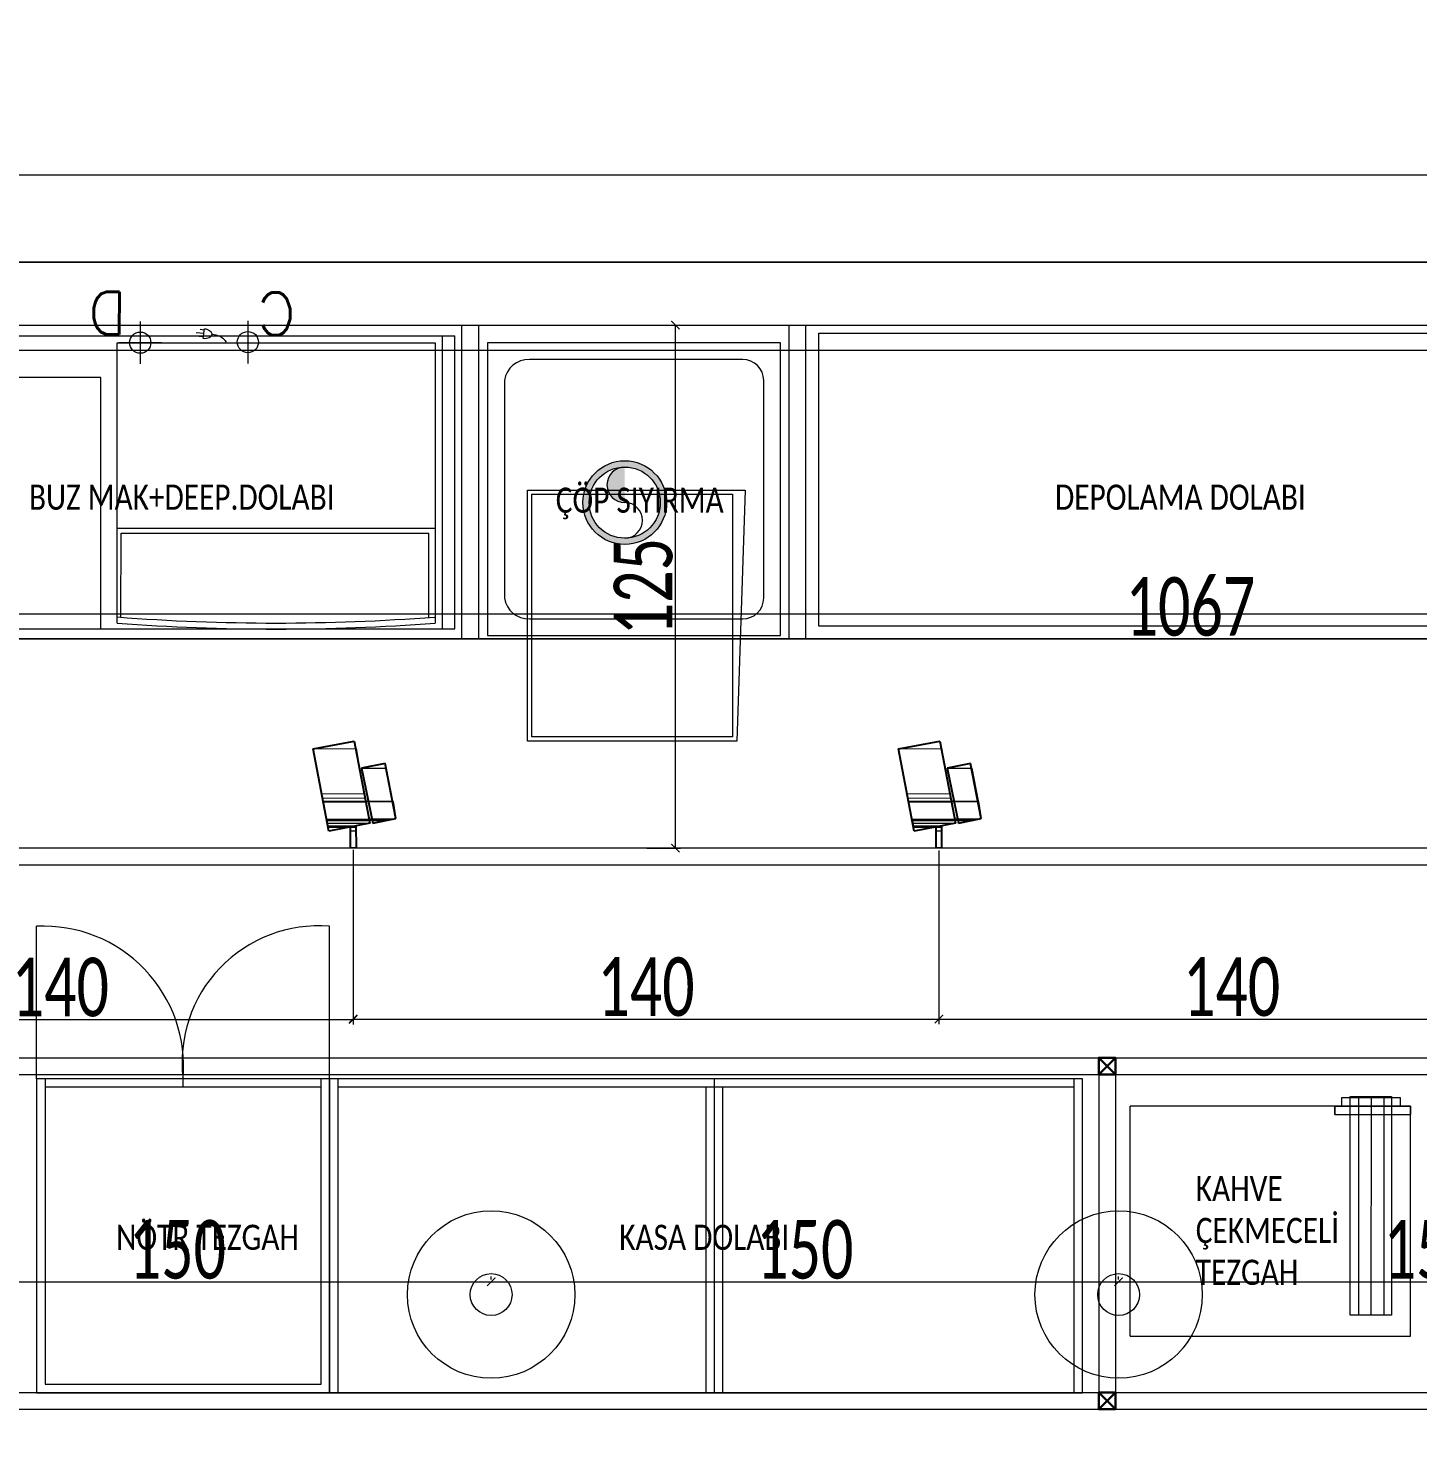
# Model space of a CAD drawing. Header units: millimetres. Extents: x -24 to 530668, y -246875 to -2983.
# Drawn here: x 265213.5 to 265545.7, y -114125 to -113787.6 of the extents above; entities that cross this region are included whole.
import ezdxf
from ezdxf.enums import TextEntityAlignment as Align

# ---------------------------------------------------------------- set-up
doc = ezdxf.new("R2010")
doc.units = ezdxf.units.MM
doc.header["$PDMODE"] = 2
doc.layers.get('0').update_dxf_attribs({"lineweight": 20})
for name, color, linetype, lineweight in [('ahsap', 34, 'Continuous', 25), ('aydınlatma', 40, 'Continuous', 20), ('KP', 167, 'Continuous', 30), ('t_aydınlatma', 40, 'Continuous', 18), ('t_tarama', 253, 'Continuous', 5), ('ölçü', 251, 'Continuous', 5)]:
    doc.layers.add(name, color=color, linetype=linetype, lineweight=lineweight)
doc.styles.add('SIMPLEX', font='SIMPLEX')
doc.styles.add('text2', font='calibri.ttf', dxfattribs={"width": 0.8})
doc.styles.add('txt_tur_1', font='arial.ttf', dxfattribs={"height": 1.5})
doc.styles.add('Ölçü50', font='calibri.ttf', dxfattribs={"width": 0.7})
doc.dimstyles.new('olcu10', dxfattribs={"dimtxt": 14, "dimasz": 2, "dimexe": 1.25, "dimexo": 0.625, "dimgap": 0.5, "dimtad": 1, "dimdec": 1, "dimrnd": 0.5, "dimzin": 9, "dimtxsty": 'Ölçü50', "dimblk": 'ARCHTICK', "dimcen": 2, "dimclrd": 256, "dimclre": 256, "dimclrt": 6, "dimazin": 2, "dimtfac": 1, "dimtdec": 1, "dimtix": 1, "dimtmove": 0, "dimatfit": 3, "dimldrblk": 'ARCHTICK', "dimfxl": 1, "dimlwd": -1, "dimarcsym": 0})

# ---------------------------------------------------------------- blocks, each defined once
blk = doc.blocks.new('küçük ray')
at = {"color": 1, "lineweight": 25, "extrusion": (-4.69335043e-08, -7.70594177e-08, 0.999999999999996)}
for p, q in [((-0.7120432537290072, -4.984823115999461, -4.175462519e-07), (-0.680393116500909, 0.0043162825859326, -3.1600623e-08)), ((0.6468267995719545, -5.295510853145969, -3.777111346e-07), (0.680393116500909, -0.0043162825859326, 3.1600623e-08)), ((-5.846146302168107, -4.044820957002228, -5.860716802e-07), (-9.599799020610131, -23.67630190474301, -2.2750342471e-06)), ((3.969288531181064, -5.921337773092091, -2.700022207e-07), (-5.846146302168107, -4.044820957002228, -5.860716802e-07)), ((0.216250996380495, -25.55282262343827, -1.9589362156e-06), (3.969288531181064, -5.921337773092091, -2.700022207e-07)), ((2.030833149040063, -19.04733220044727, -1.3724622124e-06), (4.725349236587589, -5.926134076253219, -2.348872427e-07)), ((4.569217755609769, -6.681234740513901, -3.004026578e-07), (3.814117091352726, -6.525103259533353, -3.23810777e-07)), ((4.725349236587589, -5.926134076253219, -2.348872427e-07), (10.1611625994924, -7.019391495385207, -6.40112532e-08)), ((10.1611625994924, -7.019391495385207, -6.40112532e-08), (7.61798559236513, -20.14093447706546, -1.194509924e-06)), ((3.63304795601789, -11.21122744500826, -6.934189872e-07), (3.029282469570262, -11.05605600518538, -7.097983964e-07)), ((7.61798559236513, -20.14093447706546, -1.194509924e-06), (2.030833149040063, -19.04733220044727, -1.3724622124e-06)), ((-9.599799020610131, -23.67630190474301, -2.2750342471e-06), (0.216250996380495, -25.55282262343827, -1.9589362156e-06))]:
    blk.add_line(p, q, dxfattribs=at)
at = {"color": 1, "lineweight": 0, "extrusion": (-4.69335043e-08, -7.70594177e-08, 0.999999999999996)}
for p, q in [((-0.7062869094120288, -4.077427232779882, -3.473526881e-07), (-0.680393116500909, 0.0043162825859326, -3.1600623e-08)), ((-0.680393116500909, 0.0043162825859326, -3.1600623e-08), (0.680393116500909, -0.0043162825859326, 3.1600623e-08)), ((0.6544993235897894, -4.086059797951747, -2.84151442e-07), (0.680393116500909, -0.0043162825859326, 3.1600623e-08)), ((-6.46909700126298, -6.913892338827277, -8.363979096e-07), (-6.316456924791508, -6.612178121744362, -8.059840540000001e-07)), ((-6.316456924791508, -6.612178121744362, -8.059840540000001e-07), (-6.315496883637477, -6.460842943924942, -7.942771953e-07)), ((-6.316456924791508, -6.612178121744362, -8.059840540000001e-07), (3.813157050198696, -6.676438437352772, -3.355176358e-07)), ((-6.316456924791508, -6.612178121744362, -8.059840540000001e-07), (3.813157050198696, -6.676438437352772, -3.355176358e-07)), ((-6.315496883637477, -6.460842943924942, -7.942771953e-07), (-6.160325443819147, -5.857077457483682, -7.404686390000001e-07)), ((-6.315496883637477, -6.460842943924942, -7.942771953e-07), (3.814117091352726, -6.525103259533353, -3.23810777e-07)), ((-6.315496883637477, -6.460842943924942, -7.942771953e-07), (3.814117091352726, -6.525103259533353, -3.23810777e-07)), ((-6.160325443819147, -5.857077457483682, -7.404686390000001e-07), (-6.15648918180932, -5.252351929892028, -6.936887927e-07)), ((-6.160325443819147, -5.857077457483682, -7.404686390000001e-07), (3.969288531181064, -5.921337773092091, -2.700022207e-07)), ((-6.160325443819147, -5.857077457483682, -7.404686390000001e-07), (3.969288531181064, -5.921337773092091, -2.700022207e-07)), ((-6.15648918180932, -5.252351929892028, -6.936887927e-07), (-6.003237824294501, -4.951256799075054, -6.63293954e-07)), ((-6.15648918180932, -5.252351929892028, -6.936887927e-07), (0.6468267995719545, -5.295510853145969, -3.777111346e-07)), ((-6.15648918180932, -5.252351929892028, -6.936887927e-07), (0.6468267995719545, -5.295510853145969, -3.777111346e-07)), ((-6.003237824294501, -4.951256799075054, -6.63293954e-07), (-0.7120432537290072, -4.984823115999461, -4.175462519e-07)), ((-6.003237824294501, -4.951256799075054, -6.63293954e-07), (-0.7120432537290072, -4.984823115999461, -4.175462519e-07)), ((-0.7120432537290072, -4.984823115999461, -4.175462519e-07), (-5.846146302168107, -4.044820957002228, -5.860716802e-07)), ((-0.7120432537290072, -4.984823115999461, -4.175462519e-07), (-0.7062869094120288, -4.077427232779882, -3.473526881e-07)), ((0.6468267995719545, -5.295510853145969, -3.777111346e-07), (-0.7120432537290072, -4.984823115999461, -4.175462519e-07)), ((0.6468267995719545, -5.295510853145969, -3.777111346e-07), (-0.7120432537290072, -4.984823115999461, -4.175462519e-07)), ((-0.7120432537290072, -4.984823115999461, -4.175462519e-07), (0.6487429792728108, -4.993455681174964, -3.543450059e-07)), ((-0.7120432537290072, -4.984823115999461, -4.175462519e-07), (0.6487429792728108, -4.993455681174964, -3.543450059e-07)), ((-0.7062869094120288, -4.077427232779882, -3.473526881e-07), (0.6544993235897894, -4.086059797951747, -2.84151442e-07)), ((-0.7062869094120288, -4.077427232779882, -3.473526881e-07), (0.6544993235897894, -4.086059797951747, -2.84151442e-07)), ((3.969288531181064, -5.921337773092091, -2.700022207e-07), (0.6468267995719545, -5.295510853145969, -3.777111346e-07)), ((0.6487429792728108, -4.993455681174964, -3.543450059e-07), (0.6544993235897894, -4.086059797951747, -2.84151442e-07)), ((3.811236967890636, -6.979108792984334, -3.589313533e-07), (3.813157050198696, -6.676438437352772, -3.355176358e-07)), ((3.811236967890636, -6.979108792984334, -3.589313533e-07), (3.813157050198696, -6.676438437352772, -3.355176358e-07)), ((3.813157050198696, -6.676438437352772, -3.355176358e-07), (3.814117091352726, -6.525103259533353, -3.23810777e-07)), ((3.813157050198696, -6.676438437352772, -3.355176358e-07), (4.569217755609769, -6.681234740513901, -3.004026578e-07)), ((3.813157050198696, -6.676438437352772, -3.355176358e-07), (4.569217755609769, -6.681234740513901, -3.004026578e-07)), ((3.814117091352726, -6.525103259533353, -3.23810777e-07), (3.969288531181064, -5.921337773092091, -2.700022207e-07)), ((4.569217755609769, -6.681234740513901, -3.004026578e-07), (3.814117091352726, -6.525103259533353, -3.23810777e-07)), ((4.415962495493204, -6.982945054995071, -3.308450853e-07), (4.569217755609769, -6.681234740513901, -3.004026578e-07)), ((4.415962495493204, -6.982945054995071, -3.308450853e-07), (4.569217755609769, -6.681234740513901, -3.004026578e-07)), ((4.569217755609769, -6.681234740513901, -3.004026578e-07), (4.570177796763798, -6.529899562698118, -2.88695799e-07)), ((4.569217755609769, -6.681234740513901, -3.004026578e-07), (8.802296448798643, -6.708088574581777, -1.037987817e-07)), ((4.569217755609769, -6.681234740513901, -3.004026578e-07), (8.802296448798643, -6.708088574581777, -1.037987817e-07)), ((4.570177796763798, -6.529899562698118, -2.88695799e-07), (8.0471957845416, -6.551957093601231, -1.272069009e-07)), ((4.570177796763798, -6.529899562698118, -2.88695799e-07), (8.0471957845416, -6.551957093601231, -1.272069009e-07)), ((8.0471957845416, -6.551957093601231, -1.272069009e-07), (4.725349236587589, -5.926134076253219, -2.348872427e-07)), ((8.802296448798643, -6.708088574581777, -1.037987817e-07), (8.0471957845416, -6.551957093601231, -1.272069009e-07)), ((10.1611625994924, -7.019391495385207, -6.40112532e-08), (8.802296448798643, -6.708088574581777, -1.037987817e-07)), ((-7.251051499578807, -10.99083955102833, -1.1872649527e-06), (-6.46909700126298, -6.913892338827277, -8.363979096e-07)), ((-6.46909700126298, -6.913892338827277, -8.363979096e-07), (3.811236967890636, -6.979108792984334, -3.589313533e-07)), ((-6.46909700126298, -6.913892338827277, -8.363979096e-07), (3.811236967890636, -6.979108792984334, -3.589313533e-07)), ((3.029282469570262, -11.05605600518538, -7.097983964e-07), (3.811236967890636, -6.979108792984334, -3.589313533e-07)), ((3.029282469570262, -11.05605600518538, -7.097983964e-07), (3.811236967890636, -6.979108792984334, -3.589313533e-07)), ((3.63400799717192, -11.05989226719612, -6.817121284e-07), (4.415962495493204, -6.982945054995071, -3.308450853e-07)), ((3.63400799717192, -11.05989226719612, -6.817121284e-07), (4.415962495493204, -6.982945054995071, -3.308450853e-07)), ((3.811236967890636, -6.979108792984334, -3.589313533e-07), (4.415962495493204, -6.982945054995071, -3.308450853e-07)), ((3.811236967890636, -6.979108792984334, -3.589313533e-07), (4.415962495493204, -6.982945054995071, -3.308450853e-07)), ((4.415962495493204, -6.982945054995071, -3.308450853e-07), (10.1611625994924, -7.019391495385207, -6.40112532e-08)), ((4.415962495493204, -6.982945054995071, -3.308450853e-07), (10.1611625994924, -7.019391495385207, -6.40112532e-08)), ((9.530543278989622, -11.09729874874028, -4.078495862e-07), (10.1611625994924, -7.019391495385207, -6.40112532e-08)), ((-9.599799020610131, -23.67630190474301, -2.2750342471e-06), (-7.566190682389332, -12.95443122932192, -1.3533687703e-06)), ((-7.566190682389332, -12.95443122932192, -1.3533687703e-06), (-7.408143021715202, -11.89727539310479, -1.2644872265e-06)), ((-7.566190682389332, -12.95443122932192, -1.3533687703e-06), (2.563423292602692, -13.01869154493033, -8.829023520000001e-07)), ((-7.566190682389332, -12.95443122932192, -1.3533687703e-06), (2.563423292602692, -13.01869154493033, -8.829023520000001e-07)), ((-7.408143021715202, -11.89727539310479, -1.2644872265e-06), (-7.252011540732838, -11.14217472884411, -1.1989718115e-06)), ((-7.408143021715202, -11.89727539310479, -1.2644872265e-06), (2.87280613109533, -11.96249574986723, -7.869920982e-07)), ((-7.408143021715202, -11.89727539310479, -1.2644872265e-06), (2.87280613109533, -11.96249574986723, -7.869920982e-07)), ((-7.252011540732838, -11.14217472884411, -1.1989718115e-06), (-7.251051499578807, -10.99083955102833, -1.1872649527e-06)), ((-7.252011540732838, -11.14217472884411, -1.1989718115e-06), (2.877602434259188, -11.20643504445252, -7.285053932e-07)), ((-7.252011540732838, -11.14217472884411, -1.1989718115e-06), (2.877602434259188, -11.20643504445252, -7.285053932e-07)), ((-7.251051499578807, -10.99083955102833, -1.1872649527e-06), (3.029282469570262, -11.05605600518538, -7.097983964e-07)), ((-7.251051499578807, -10.99083955102833, -1.1872649527e-06), (3.029282469570262, -11.05605600518538, -7.097983964e-07)), ((0.681150132199491, -23.74152226150545, -1.7975391188e-06), (2.563423292602692, -13.01869154493033, -8.829023520000001e-07)), ((2.030833149040063, -19.04733220044727, -1.3724622124e-06), (3.63304795601789, -11.21122744500826, -6.934189872e-07)), ((2.563423292602692, -13.01869154493033, -8.829023520000001e-07), (2.87280613109533, -11.96249574986723, -7.869920982e-07)), ((2.87280613109533, -11.96249574986723, -7.869920982e-07), (2.877602434259188, -11.20643504445252, -7.285053932e-07)), ((2.877602434259188, -11.20643504445252, -7.285053932e-07), (3.029282469570262, -11.05605600518538, -7.097983964e-07)), ((3.63304795601789, -11.21122744500826, -6.934189872e-07), (3.029282469570262, -11.05605600518538, -7.097983964e-07)), ((3.029282469570262, -11.05605600518538, -7.097983964e-07), (3.63400799717192, -11.05989226719612, -6.817121284e-07)), ((3.029282469570262, -11.05605600518538, -7.097983964e-07), (3.63400799717192, -11.05989226719612, -6.817121284e-07)), ((3.63304795601789, -11.21122744500826, -6.934189872e-07), (3.63400799717192, -11.05989226719612, -6.817121284e-07)), ((3.63304795601789, -11.21122744500826, -6.934189872e-07), (9.378248060017084, -11.2476738853984, -4.26585155e-07)), ((3.63304795601789, -11.21122744500826, -6.934189872e-07), (9.378248060017084, -11.2476738853984, -4.26585155e-07)), ((3.63400799717192, -11.05989226719612, -6.817121284e-07), (9.530543278989622, -11.09729874874028, -4.078495862e-07)), ((3.63400799717192, -11.05989226719612, -6.817121284e-07), (9.530543278989622, -11.09729874874028, -4.078495862e-07)), ((7.926753247201757, -19.08473477938605, -1.0986282422e-06), (9.378248060017084, -11.2476738853984, -4.26585155e-07)), ((9.378248060017084, -11.2476738853984, -4.26585155e-07), (9.530543278989622, -11.09729874874028, -4.078495862e-07)), ((7.61798559236513, -20.14093447706546, -1.194509924e-06), (2.030833149040063, -19.04733220044727, -1.3724622124e-06)), ((2.030833149040063, -19.04733220044727, -1.3724622124e-06), (7.926753247201757, -19.08473477938605, -1.0986282422e-06)), ((2.030833149040063, -19.04733220044727, -1.3724622124e-06), (7.926753247201757, -19.08473477938605, -1.0986282422e-06)), ((0.216250996380495, -25.55282262343827, -1.9589362156e-06), (-9.599799020610131, -23.67630190474301, -2.2750342471e-06)), ((-9.599799020610131, -23.67630190474301, -2.2750342471e-06), (0.681150132199491, -23.74152226150545, -1.7975391188e-06)), ((-9.599799020610131, -23.67630190474301, -2.2750342471e-06), (0.681150132199491, -23.74152226150545, -1.7975391188e-06))]:
    blk.add_line(p, q, dxfattribs=at)
at = {"color": 1, "lineweight": 0}
for points in [[(-0.680393116500909, 0.0043162825859326, -3.1600623e-08), (-0.680393116500909, 0.0043162825859326, -3.1600623e-08), (0.680393116500909, -0.0043162825859326, 3.1600623e-08), (0.680393116500909, -0.0043162825859326, 3.1600623e-08), (0.680393116500909, -0.0043162825859326, 3.1600623e-08), (-0.680393116500909, 0.0043162825859326, -3.1600623e-08), (-0.680393116500909, 0.0043162825859326, -3.1600623e-08)], [(-6.160325443819147, -5.857077457483682, -7.404686390000001e-07), (-6.160325443819147, -5.857077457483682, -7.404686390000001e-07), (3.969288531181064, -5.921337773092091, -2.700022207e-07), (3.969288531181064, -5.921337773092091, -2.700022207e-07), (3.969288531181064, -5.921337773092091, -2.700022207e-07), (-6.160325443819147, -5.857077457483682, -7.404686390000001e-07), (-6.160325443819147, -5.857077457483682, -7.404686390000001e-07)], [(-6.160325443819147, -5.857077457483682, -7.404686390000001e-07), (-6.160325443819147, -5.857077457483682, -7.404686390000001e-07), (3.969288531181064, -5.921337773092091, -2.700022207e-07), (3.969288531181064, -5.921337773092091, -2.700022207e-07), (3.969288531181064, -5.921337773092091, -2.700022207e-07), (-6.160325443819147, -5.857077457483682, -7.404686390000001e-07), (-6.160325443819147, -5.857077457483682, -7.404686390000001e-07)]]:
    blk.add_open_spline(points, degree=3, knots=[0, 0, 0, 0, 1, 1, 1, 2, 2, 2, 2], dxfattribs=at)
blk = doc.blocks.new('DGHH')
at = {"layer": 'aydınlatma'}
for radius in [20, 5]:
    blk.add_circle((254314.9510036771, -103870.9176972869, 2092.610168457031), radius, dxfattribs=at)
blk = doc.blocks.new('_ArchTick')
at = {"color": 0, "linetype": 'ByBlock', "const_width": 0.15}
blk.add_lwpolyline([(-0.5, -0.5), (0.5, 0.5)], dxfattribs=at)
blk = doc.blocks.new('*D785')
at = {"layer": 'DEFPOINTS', "color": 0, "transparency": 16777216}
for p in [(259639.5670768248, -113572.8687813783, -3.160062300000003e-08), (259779.5669940883, -113572.7165768924), (259779.5669940883, -113613.8484750909)]:
    blk.add_point(p, dxfattribs=at)
at = {"layer": 'ölçü', "lineweight": -2, "transparency": 16777216}
for p, q in [((259639.5670768248, -113573.4937813783), (259639.5670768248, -113615.0984750909)), ((259779.5669940883, -113573.3415768924), (259779.5669940883, -113615.0984750909))]:
    blk.add_line(p, q, dxfattribs=at)
at = {"layer": 'ölçü', "transparency": 16777216}
blk.add_line((259639.5670768248, -113613.8484750909), (259779.5669940883, -113613.8484750909), dxfattribs=at)
at = {"layer": 'ölçü', "transparency": 16777216, "xscale": 2, "yscale": 2, "zscale": 2, "rotation": 180}
blk.add_blockref('_ArchTick', (259639.5670768248, -113613.8484750909), dxfattribs=at)
at = {"layer": 'ölçü', "transparency": 16777216, "xscale": 2, "yscale": 2, "zscale": 2}
blk.add_blockref('_ArchTick', (259779.5669940883, -113613.8484750909), dxfattribs=at)
at = {"layer": 'ölçü', "color": 6, "transparency": 16777216, "insert": (259709.5670354565, -113606.1761673985), "char_height": 14, "attachment_point": 5, "style": 'Ölçü50'}
blk.add_mtext('140', dxfattribs=at)
blk = doc.blocks.new('*D786')
at = {"layer": 'DEFPOINTS', "color": 0, "transparency": 16777216}
for p in [(259919.5974566106, -113572.8642723722, 1.410978645779975e-09), (259779.5669940883, -113589.752150702), (259919.5974566106, -113613.7580667867)]:
    blk.add_point(p, dxfattribs=at)
at = {"layer": 'ölçü', "lineweight": -2, "transparency": 16777216}
for p, q in [((259919.5974566106, -113573.4892723722), (259919.5974566106, -113615.0080667867)), ((259779.5669940883, -113590.377150702), (259779.5669940883, -113615.0080667867))]:
    blk.add_line(p, q, dxfattribs=at)
at = {"layer": 'ölçü', "transparency": 16777216}
blk.add_line((259779.5669940883, -113613.7580667867), (259919.5974566106, -113613.7580667867), dxfattribs=at)
at = {"layer": 'ölçü', "transparency": 16777216, "xscale": 2, "yscale": 2, "zscale": 2, "rotation": 180}
blk.add_blockref('_ArchTick', (259779.5669940883, -113613.7580667867), dxfattribs=at)
at = {"layer": 'ölçü', "transparency": 16777216, "xscale": 2, "yscale": 2, "zscale": 2}
blk.add_blockref('_ArchTick', (259919.5974566106, -113613.7580667867), dxfattribs=at)
at = {"layer": 'ölçü', "color": 6, "transparency": 16777216, "insert": (259849.5822253494, -113606.0857590944), "char_height": 14, "attachment_point": 5, "style": 'Ölçü50'}
blk.add_mtext('140', dxfattribs=at)
blk = doc.blocks.new('*D787')
at = {"layer": 'DEFPOINTS', "color": 0, "transparency": 16777216}
for p in [(259919.5974566106, -113572.8642723722, 1.410978645779975e-09), (260059.5670768248, -113572.8644650957), (260059.5670768248, -113613.7580667867)]:
    blk.add_point(p, dxfattribs=at)
at = {"layer": 'ölçü', "lineweight": -2, "transparency": 16777216}
for p, q in [((259919.5974566106, -113573.4892723722), (259919.5974566106, -113615.0080667867)), ((260059.5670768248, -113573.4894650957), (260059.5670768248, -113615.0080667867))]:
    blk.add_line(p, q, dxfattribs=at)
at = {"layer": 'ölçü', "transparency": 16777216}
blk.add_line((259919.5974566106, -113613.7580667867), (260059.5670768248, -113613.7580667867), dxfattribs=at)
at = {"layer": 'ölçü', "transparency": 16777216, "xscale": 2, "yscale": 2, "zscale": 2, "rotation": 180}
blk.add_blockref('_ArchTick', (259919.5974566106, -113613.7580667867), dxfattribs=at)
at = {"layer": 'ölçü', "transparency": 16777216, "xscale": 2, "yscale": 2, "zscale": 2}
blk.add_blockref('_ArchTick', (260059.5670768248, -113613.7580667867), dxfattribs=at)
at = {"layer": 'ölçü', "color": 6, "transparency": 16777216, "insert": (259989.5822667177, -113606.0857590944), "char_height": 14, "attachment_point": 5, "style": 'Ölçü50'}
blk.add_mtext('140', dxfattribs=at)
blk = doc.blocks.new('*D793')
at = {"layer": 'DEFPOINTS', "color": 0, "transparency": 16777216}
for p in [(259662.5541716185, -113676.6080036351, -1.007926130114356e-06), (259812.5541716185, -113676.5427462263), (259812.5541716185, -113676.6080036351, -1.007926130114356e-06)]:
    blk.add_point(p, dxfattribs=at)
at = {"layer": 'ölçü', "lineweight": -2, "transparency": 16777216}
for p, q in [((259662.5541716185, -113675.9830036351), (259662.5541716185, -113675.2927462263)), ((259812.5541716185, -113675.9830036351), (259812.5541716185, -113675.2927462263))]:
    blk.add_line(p, q, dxfattribs=at)
at = {"layer": 'ölçü', "transparency": 16777216}
blk.add_line((259662.5541716185, -113676.5427462263), (259812.5541716185, -113676.5427462263), dxfattribs=at)
at = {"layer": 'ölçü', "transparency": 16777216, "xscale": 2, "yscale": 2, "zscale": 2, "rotation": 180}
blk.add_blockref('_ArchTick', (259662.5541716185, -113676.5427462263), dxfattribs=at)
at = {"layer": 'ölçü', "transparency": 16777216, "xscale": 2, "yscale": 2, "zscale": 2}
blk.add_blockref('_ArchTick', (259812.5541716185, -113676.5427462263), dxfattribs=at)
at = {"layer": 'ölçü', "color": 6, "transparency": 16777216, "insert": (259737.5541716185, -113668.870438534), "char_height": 14, "attachment_point": 5, "style": 'Ölçü50'}
blk.add_mtext('150', dxfattribs=at)
blk = doc.blocks.new('*D794')
at = {"layer": 'DEFPOINTS', "color": 0, "transparency": 16777216}
for p in [(259812.5541716185, -113676.6080036351, -1.007926130114356e-06), (259962.5541716185, -113676.5427462263), (259962.5541716185, -113676.6080036351, -1.007926130114356e-06)]:
    blk.add_point(p, dxfattribs=at)
at = {"layer": 'ölçü', "lineweight": -2, "transparency": 16777216}
for p, q in [((259812.5541716185, -113675.9830036351), (259812.5541716185, -113675.2927462263)), ((259962.5541716185, -113675.9830036351), (259962.5541716185, -113675.2927462263))]:
    blk.add_line(p, q, dxfattribs=at)
at = {"layer": 'ölçü', "transparency": 16777216}
blk.add_line((259812.5541716185, -113676.5427462263), (259962.5541716185, -113676.5427462263), dxfattribs=at)
at = {"layer": 'ölçü', "transparency": 16777216, "xscale": 2, "yscale": 2, "zscale": 2, "rotation": 180}
blk.add_blockref('_ArchTick', (259812.5541716185, -113676.5427462263), dxfattribs=at)
at = {"layer": 'ölçü', "transparency": 16777216, "xscale": 2, "yscale": 2, "zscale": 2}
blk.add_blockref('_ArchTick', (259962.5541716185, -113676.5427462263), dxfattribs=at)
at = {"layer": 'ölçü', "color": 6, "transparency": 16777216, "insert": (259887.5541716185, -113668.870438534), "char_height": 14, "attachment_point": 5, "style": 'Ölçü50'}
blk.add_mtext('150', dxfattribs=at)
blk = doc.blocks.new('*D795')
at = {"layer": 'DEFPOINTS', "color": 0, "transparency": 16777216}
for p in [(259962.5541716185, -113676.6080036351, -1.007926130114356e-06), (260112.5541716185, -113676.5427462263), (260112.5541716185, -113676.6080036351, -1.007926130114356e-06)]:
    blk.add_point(p, dxfattribs=at)
at = {"layer": 'ölçü', "lineweight": -2, "transparency": 16777216}
for p, q in [((259962.5541716185, -113675.9830036351), (259962.5541716185, -113675.2927462263)), ((260112.5541716185, -113675.9830036351), (260112.5541716185, -113675.2927462263))]:
    blk.add_line(p, q, dxfattribs=at)
at = {"layer": 'ölçü', "transparency": 16777216}
blk.add_line((259962.5541716185, -113676.5427462263), (260112.5541716185, -113676.5427462263), dxfattribs=at)
at = {"layer": 'ölçü', "transparency": 16777216, "xscale": 2, "yscale": 2, "zscale": 2, "rotation": 180}
blk.add_blockref('_ArchTick', (259962.5541716185, -113676.5427462263), dxfattribs=at)
at = {"layer": 'ölçü', "transparency": 16777216, "xscale": 2, "yscale": 2, "zscale": 2}
blk.add_blockref('_ArchTick', (260112.5541716185, -113676.5427462263), dxfattribs=at)
at = {"layer": 'ölçü', "color": 6, "transparency": 16777216, "insert": (260037.5541716185, -113668.870438534), "char_height": 14, "attachment_point": 5, "style": 'Ölçü50'}
blk.add_mtext('150', dxfattribs=at)
blk = doc.blocks.new('*D861')
at = {"layer": 'DEFPOINTS', "color": 0, "transparency": 16777216}
for p in [(259849.1326904126, -113447.9017148439), (259856.6118599803, -113447.9017148439), (259849.1326904126, -113572.9000805888)]:
    blk.add_point(p, dxfattribs=at)
at = {"layer": 'ölçü', "lineweight": -2, "transparency": 16777216}
for p, q in [((259849.7576904126, -113447.9017148439), (259857.8618599803, -113447.9017148439)), ((259849.7576904126, -113572.9000805888), (259857.8618599803, -113572.9000805888))]:
    blk.add_line(p, q, dxfattribs=at)
at = {"layer": 'ölçü', "transparency": 16777216}
blk.add_line((259856.6118599803, -113572.9000805888), (259856.6118599803, -113447.9017148439), dxfattribs=at)
at = {"layer": 'ölçü', "transparency": 16777216, "xscale": 2, "yscale": 2, "zscale": 2}
for p, rotation in [((259856.6118599803, -113447.9017148439), 90), ((259856.6118599803, -113572.9000805888), 270)]:
    blk.add_blockref('_ArchTick', p, dxfattribs=dict(at, rotation=rotation))
at = {"layer": 'ölçü', "color": 6, "transparency": 16777216, "insert": (259848.939552288, -113510.4008977163), "char_height": 14, "attachment_point": 5, "rotation": 90, "style": 'Ölçü50'}
blk.add_mtext('125', dxfattribs=at)
blk = doc.blocks.new('*D901')
at = {"layer": 'DEFPOINTS', "color": 0, "transparency": 16777216}
for p in [(260513.3051845052, -113522.9017148439), (259446.1656354344, -113572.9020125506), (260513.3051845052, -113572.8976962681)]:
    blk.add_point(p, dxfattribs=at)
at = {"layer": 'ölçü', "lineweight": -2, "transparency": 16777216}
for p, q in [((259446.1656354344, -113572.2770125506), (259446.1656354344, -113521.6517148439)), ((260513.3051845052, -113572.2726962681), (260513.3051845052, -113521.6517148439))]:
    blk.add_line(p, q, dxfattribs=at)
at = {"layer": 'ölçü', "transparency": 16777216}
blk.add_line((259446.1656354344, -113522.9017148439), (260513.3051845052, -113522.9017148439), dxfattribs=at)
at = {"layer": 'ölçü', "transparency": 16777216, "xscale": 2, "yscale": 2, "zscale": 2, "rotation": 180}
blk.add_blockref('_ArchTick', (259446.1656354344, -113522.9017148439), dxfattribs=at)
at = {"layer": 'ölçü', "transparency": 16777216, "xscale": 2, "yscale": 2, "zscale": 2}
blk.add_blockref('_ArchTick', (260513.3051845052, -113522.9017148439), dxfattribs=at)
at = {"layer": 'ölçü', "color": 6, "transparency": 16777216, "insert": (259979.7354099698, -113515.2294071515), "char_height": 14, "attachment_point": 5, "style": 'Ölçü50'}
blk.add_mtext('1067', dxfattribs=at)
blk = doc.blocks.new('fdg')
at = {"layer": 'KP'}
blk.add_lwpolyline([(249315.4984521661, -96505.9999370499), (249319.4984521661, -96505.9999370499), (249319.4984521661, -96509.9999370499), (249315.4984521661, -96509.9999370499), (249315.4984521661, -96505.9999370499), (249319.4984521661, -96509.9999370499), (249319.4984521661, -96505.9999370499), (249315.4984521661, -96509.9999370499)], dxfattribs=at)
blk = doc.blocks.new('buz makinası')
for p, q in [((1.458530313335359, 65.66259153801364), (1.458530313393566, 45.48663729289546)), ((75.11871145712213, 65.61994018178665), (75.0609063595184, 45.48663729289546)), ((0.1275688881869428, 44.43177454706165), (76, 44.43177454706165)), ((75.0609063595184, 45.48663729289546), (1.458530313393566, 45.48663729289546)), ((44.7467850955436, -5.209422904474195), (44.77595553884746, 4.950535219715674)), ((70.47687904501798, -5.079979062080382), (70.50604948838009, 5.079979062080382)), ((65.41148520458955, 0.0145852216810454), (75.67655614111573, 0)), ((55.4083181572496, -0.9631379786878824), (55.15350922895597, -3.343392040871548)), ((55.18943375424715, -3.007809226255632), (56.19981274392921, -3.115971456369151)), ((55.27688936097547, -2.190857620182213), (57.08493597409688, -2.384411084552993)), ((55.36434496776202, -1.373906014079693), (56.37472395744407, -1.48206824416411))]:
    blk.add_line(p, q)
blk.add_lwpolyline([(76, 67), (76, 0), (0, 0), (0, 67)])
blk.add_lwpolyline([(55.15350922895597, -3.343392040871548, -0.0633238193078893), (54.40171077504055, -3.164884410594822, -0.0763896961298232), (53.84232482657536, -2.850453399034448, -0.1071319581670139), (53.45603337557986, -2.385051162447779, -0.1475501774957014), (53.37384627159917, -1.949111254274611, -0.1475501774957077), (53.54644922935404, -1.540446914528728, -0.1071319581670263), (54.02250194770751, -1.16735961069935, -0.0763896961298179), (54.63576974614989, -0.9784625281172336, -0.0633238193078845), (55.4083181572496, -0.9631379786878824, -0.0633238193078907)], format="xyb")
for centre in [(44.76137031719554, -0.129443842364708), (70.49146426666994, 0)]:
    blk.add_circle(centre, 2.54)
for centre, radius, start, end in [((38, -432.8157253130629), 501.2581762627152, 85.65227943503493, 94.34772056496507), ((38, -432.8157253130629), 499.815877476437, 85.63970914993017, 94.34772056496507), ((53.42612400947837, 2.526764935813844), 4.470318751375216, 216.6875177767137, 269.2772031238607)]:
    blk.add_arc(centre, radius, start, end)
at = {"style": 'SIMPLEX', "text_generation_flag": 4}
for s, p in [('C', (33.38390795281157, -1.809784091077744)), ('D', (73.76547943084734, -1.981484098156214))]:
    blk.add_text(s, height=10.16000000000267, rotation=359.8354974826202, dxfattribs=at).set_placement(p)
blk = doc.blocks.new('kademeli tezgah')
for p, q in [((3.000015499908753, -70, -1.417171394e-07), (3.000015499908753, 0, -1.417171394e-07)), ((153.0000154999088, 0, -1.417171394e-07), (3.000015499908753, 0, -1.417171394e-07)), ((6.000015499908752, -70, -1.417171394e-07), (6.000015499908752, 0, -1.417171394e-07)), ((150.0000154999088, -70, -1.417171394e-07), (150.0000154999088, 0, -1.417171394e-07)), ((153.0000154999124, -70, -1.417171394e-07), (153.0000154999088, 0, -1.417171394e-07)), ((153.0000154999088, -70, -1.417171394e-07), (3.000015499908753, -70, -1.417171394e-07))]:
    blk.add_line(p, q)
at = {"extrusion": (-1.2821192e-09, 2.1354681e-09, 1), "elevation": -3.3618888e-07}
blk.add_lwpolyline([(147.6230475309156, -10), (147.6230472047099, -70), (87.62304687850416, -69.99999971634281), (87.62304720470988, -9.999999716343721)], close=True, dxfattribs=at)
at = {"extrusion": (1.2820823e-09, -2.1354701e-09, -1), "zscale": -1, "rotation": 180.0000002670029}
blk.add_blockref('buz makinası', (-7.743517464238852, -1.653449662566375, -1.45089547598e-05), dxfattribs=at)
blk = doc.blocks.new('aydınlatma sd')
at = {"layer": 't_tarama'}
h = blk.add_hatch(dxfattribs=at)
h.set_pattern_fill('ANSI33', color=256, angle=90, style=0)
h.set_pattern_definition([(135, (232091.1101389379, -128561.9667145805), (-4.490128060534577, -4.490128060534577), []), (135, (232091.1101389379, -128557.4765845805), (-4.490128060534577, -4.490128060534577), [3.175, -1.5875])])
edge = h.paths.add_edge_path()
edge.add_arc((260410.8668821097, -114231.9659732294), 30, 0, 360)
edge = h.paths.add_edge_path()
edge.add_arc((259586.1101389378, -114231.9659732294), 30, 0, 360)
h.paths.add_polyline_path([(259138.6101389377, -113376.9667145807), (259208.6101389377, -113376.9667145807), (259208.6101389377, -113446.9667145807), (259138.6101389377, -113446.9667145807)])
at = {"layer": 't_tarama', "extrusion": (1.733410113292138e-08, 6.735343864008356e-11, 1)}
h = blk.add_hatch(color=256, dxfattribs=at)
edge = h.paths.add_edge_path(flags=17)
edge.add_arc((259844.4943697567, -113490.3345049413), 8.500000000000004, 0, 360)
edge = h.paths.add_edge_path()
edge.add_arc((259844.4943697567, -113490.3345049413), 10, 0, 360)
edge = h.paths.add_edge_path(flags=16)
edge.add_arc((259844.4943697567, -113486.0845049413), 4.250000000000002, 90, 270)
at = {"layer": 't_aydınlatma'}
blk.add_lwpolyline([(259446.1656354344, -113576.9020125506), (260513.3051845052, -113576.8976962681), (260513.3051845052, -113572.8976962681), (259446.1656354344, -113572.9020125506), (259446.1656354344, -113576.9020125506)], dxfattribs=at)
at = {"layer": 't_tarama'}
for p, q in [((258733.0998359844, -113411.9667145559, -17966.19200973511), (262000.8934458246, -113411.9667145559, -17966.19200973511)), ((259138.6103186854, -113432.9017148439), (261218.6103186854, -113432.9017148439)), ((261218.6103186854, -113432.9017148439), (259208.6101389377, -113432.9017148439)), ((259138.6103186854, -113447.9017148439), (261208.6103186413, -113447.9017148439)), ((259703.8989057576, -113628.056155932, -2.431912466006102e-06), (259703.8989057576, -113591.5910143878, -2.431912466006102e-06)), ((259773.8989057576, -113628.056155932, -2.431912466006102e-06), (259773.8989057576, -113591.5910143878, -2.431912466006102e-06)), ((259705.8989057576, -113628.056155932, -2.431912466006102e-06), (259705.8989057576, -113701.056155932, -2.431912466006102e-06)), ((259738.8989057576, -113630.056155932, -2.431912466006102e-06), (259738.8989057576, -113628.056155932, -2.431912466006102e-06)), ((259771.8989057576, -113701.056155932, -2.431912466006102e-06), (259771.8989057576, -113628.056155932, -2.431912466006102e-06)), ((259775.8989057576, -113628.056155932, -2.431912466006102e-06), (259775.8989057576, -113703.056155932, -2.431912466006102e-06)), ((259865.8989057576, -113628.056155932, -2.431912466006102e-06), (259865.8989057576, -113703.056155932, -2.431912466006102e-06)), ((259951.8989057576, -113703.056155932, -2.574345830158167e-06), (259951.8989057576, -113628.056155932, -2.574345830158167e-06)), ((259771.8989057576, -113630.056155932, -2.431912466006102e-06), (259705.8989057576, -113630.056155932, -2.431912466006102e-06)), ((259951.8989057576, -113630.056155932, -2.574345830158167e-06), (259775.8989057576, -113630.056155932, -2.431912466006102e-06)), ((259863.8989057576, -113630.056155932, -2.431912466006102e-06), (259863.8989057576, -113703.056155932, -2.431912466006102e-06)), ((259867.8989057576, -113630.056155932, -2.431912466006102e-06), (259867.8989057576, -113703.056155932, -2.431912466006102e-06)), ((260019.9171629507, -113632.2530634907), (260019.9171647184, -113684.5530915855)), ((260022.9119431624, -113632.2579241466), (260022.8690163408, -113684.5530915321)), ((260025.9308511576, -113632.2498134795), (260025.9308529533, -113684.5530915855)), ((260014.275883497, -113636.5453913277), (260032.3484828672, -113636.5453913277)), ((259705.8989057576, -113701.056155932, -2.431912466006102e-06), (259771.8989057576, -113701.056155932, -2.431912466006102e-06)), ((259438.6103186865, -113707.0081015137), (260504.4855971726, -113707.0081015137))]:
    blk.add_line(p, q, dxfattribs=at)
for points, elevation in [([(259805.5033568125, -113447.9017148439), (259805.5033568125, -113522.9017148439)], 6.111818291260063e-05), ([(259809.5033568125, -113447.9017148439), (259809.5033568125, -113522.9017148439)], 6.111818291260063e-05), ([(259883.708057698, -113447.9017148439), (259883.708057698, -113522.9017148439)], -6.462291440931928e-07), ([(259887.708057698, -113447.9017148439), (259887.708057698, -113522.9017148439)], -6.462291440931928e-07), ([(259965.3484828674, -113689.5238155636), (259965.3484828674, -113634.5530915858)], -4.748324550001514e-07), ([(260032.3484828674, -113689.5238155636), (260032.3484828674, -113680.0168726392)], -4.748324550001514e-07)]:
    blk.add_lwpolyline(points, dxfattribs=dict(at, elevation=elevation))
for points, elevation in [([(259890.8966861002, -113449.829597745), (260055.8978440012, -113449.829597745), (260055.8978440012, -113519.8295676431), (259890.8966861002, -113519.8295676431)], 1.662071273580726e-05), ([(259703.8989057576, -113703.056155932), (259773.8989057576, -113703.056155932), (259773.8989057576, -113628.056155932), (259703.8989057576, -113628.056155932)], -2.431912466006102e-06), ([(259773.8989057576, -113628.056155932), (259773.8989057576, -113703.056155932), (259953.8989057576, -113703.056155932), (259953.8989057576, -113628.056155932)], -2.431912466006102e-06)]:
    blk.add_lwpolyline(points, close=True, dxfattribs=dict(at, elevation=elevation))
at = {"layer": 't_tarama', "extrusion": (1.733410113292138e-08, 6.735343864008343e-11, 1)}
for points, elevation in [([(259881.7080576984, -113452.1347802885), (259811.7080576984, -113452.1347802885), (259811.7080576984, -113522.1347802885), (259881.7080576984, -113522.1347802885)], 0.004496526779956864), ([(259873.2561230897, -113487.3345373165), (259871.2561230897, -113547.3345373165), (259821.2561230897, -113547.3345373165), (259821.2561230897, -113487.3345373165)], 0.004483392888635761), ([(259870.2561230897, -113488.3345373165), (259870.2561230897, -113546.3345373165), (259822.2561230897, -113546.3345373165), (259822.2561230897, -113488.3345373165)], 0.004483392888635761)]:
    blk.add_lwpolyline(points, close=True, dxfattribs=dict(at, elevation=elevation))
at = {"layer": 't_tarama'}
for points in [[(259438.6103186851, -113453.9017148443), (260676.6103186853, -113453.9017148444)], [(259442.6103186854, -113623.0081015137), (260504.4855971726, -113623.0081015137)], [(259957.8023089314, -113623.0081015137), (259957.8023089314, -113707.0081015137)], [(259961.8023089314, -113623.0081015137), (259961.8023089314, -113707.0081015137)], [(259442.6103186854, -113627.0081015137), (260504.4855971726, -113627.0081015137)], [(259442.6103186854, -113703.0081015163), (260504.4855971726, -113703.008101514)]]:
    blk.add_lwpolyline(points, dxfattribs=at)
at = {"layer": 't_tarama', "extrusion": (1.733410113292138e-08, 6.735343864008343e-11, 1), "elevation": 0.004496526779956865}
blk.add_lwpolyline([(259872.7080576984, -113456.1347802885), (259821.7080576984, -113456.1347802885, 0.3750113389037745), (259815.7080576984, -113461.1347802885), (259815.7080576984, -113513.1347802885, 0.3750113389037745), (259821.7080576984, -113518.1347802885), (259872.7080576984, -113518.1347802885, 0.4142135623730951), (259877.7080576984, -113513.1347802885), (259877.7080576984, -113461.1347802885, 0.4142135623730951)], format="xyb", close=True, dxfattribs=at)
at = {"layer": 't_tarama'}
blk.add_lwpolyline([(259438.6103186854, -113516.9017148438), (260676.6103186853, -113516.9017148439), (260676.6103186853, -113522.9017148439), (259438.6103186854, -113522.9017148438)], close=True, dxfattribs=at)
at = {"layer": 't_tarama', "extrusion": (-1.129085379999999e-08, 1.398315180000015e-08, 1)}
for points, elevation in [([(260015.9071384605, -113632.5304329972), (260029.9038828042, -113632.5304329972), (260029.9038828042, -113634.5530915862), (260015.9071384605, -113634.5530915862)], -0.00452474251563747), ([(260017.9094886118, -113632.2498134801), (260027.8285426222, -113632.2498134801), (260027.8285433464, -113684.5530915327), (260017.9094893361, -113684.5530915327)], -0.004524761199934978)]:
    blk.add_lwpolyline(points, close=True, dxfattribs=dict(at, elevation=elevation))
at = {"layer": 't_tarama', "extrusion": (6.331099400000006e-09, 1.52846034e-08, 1), "elevation": -9.188346925027044e-05}
blk.add_lwpolyline([(259965.3484828674, -113689.5238155638), (260032.3484828674, -113689.5238155638), (260032.3484828674, -113634.553091586), (259965.3484828674, -113634.553091586)], dxfattribs=at)
at = {"layer": 't_tarama', "extrusion": (6.331099400000006e-09, 1.52846034e-08, 1), "elevation": -9.056843108066126e-05}
blk.add_lwpolyline([(260032.3484828674, -113634.553091586), (260014.2758834971, -113634.553091586), (260014.2758834971, -113636.5453913281), (260014.2758834971, -113634.553091586), (260032.3484828674, -113634.553091586), (260032.3484828674, -113636.5430968694)], close=True, dxfattribs=at)
at = {"layer": 't_tarama', "extrusion": (1.733410113292138e-08, 6.735343864008343e-11, 1)}
for radius in [10, 8.5]:
    blk.add_circle((259844.4943697567, -113490.3345049412, 0.004496526779956861), radius, dxfattribs=at)
for centre, start, end in [((259844.4943697567, -113486.0845049412, 0.004496526779956862), 90, 270), ((259844.4943697567, -113494.5845049412, 0.004496526779956861), 270, 90)]:
    blk.add_arc(centre, 4.25, start, end, dxfattribs=at)
at = {"layer": 't_tarama'}
for centre, radius, start, end in [((259705.517282445, -113625.0670969741, -2.431912466006102e-06), 33.51517937339063, 354.8832643248849, 92.76776758078753), ((259771.245266258, -113624.0734302314, -2.431912466006102e-06), 32.59062965996265, 85.32961316213176, 187.0193549305756)]:
    blk.add_arc(centre, radius, start, end, dxfattribs=at)
at = {"layer": 'ahsap'}
for p in [(5497.603167941357, -9808.690306348246, -2092.610169464957), (5647.603167941357, -9808.690306348246, -2092.610169464957)]:
    blk.add_blockref('DGHH', p, dxfattribs=at)
at = {"layer": 'aydınlatma', "extrusion": (0, 0, -1), "zscale": -1, "rotation": 180}
for p in [(-259779.5670768248, -113572.8644650957), (-259919.5670768248, -113572.8644650957)]:
    blk.add_blockref('küçük ray', p, dxfattribs=at)
at = {"layer": 't_tarama', "extrusion": (1.733410113292138e-08, -6.735343864008131e-11, 1), "xscale": -1}
blk.add_blockref('kademeli tezgah', (259806.8966877579, -113450.4636177504, 0.004569770495103678), dxfattribs=at)
at = {"layer": 't_tarama'}
for p in [(10642.30385676527, -17117.00816446372), (10642.30385676527, -17197.00816446375)]:
    blk.add_blockref('fdg', p, dxfattribs=at)
at = {"layer": 't_tarama', "style": 'text2', "width": 0.8}
blk.add_text('ÇÖP SIYIRMA', height=6, rotation=359.9999999999999, dxfattribs=at).set_placement((259828.008527351, -113492.7576252969, 2.431912466006102e-06))
at = {"layer": 't_tarama', "char_height": 6, "style": 'text2'}
for s, insert, attachment_point in [('BUZ MAK+DEEP.DOLABI', (259702.0670299958, -113486.0411416811, 6.222226655416649e-05), 1), ('DEPOLAMA DOLABI', (259947.355968089, -113486.0411416811, 6.222226655416649e-05), 1), ('KAHVE \\PÇEKMECELİ\\PTEZGAH', (259981.0113261462, -113651.2782888884, 2.431912466006102e-06), 1), ('NÖTR TEZGAH', (259722.9165665454, -113668.9823064184), 7), ('KASA DOLABI', (259843.1760903382, -113668.9823064184), 7)]:
    blk.add_mtext_dynamic_manual_height_columns(s, width=527.0079382135591, gutter_width=12.5, heights=[0], dxfattribs=dict(at, insert=insert, attachment_point=attachment_point))
at = {"layer": 't_tarama', "style": 'txt_tur_1'}
for tag, p in [('19S', (258692.4816080815, -113427.3839171168, -17966.19200973511)), ('20T', (258679.1001180713, -114252.3839171167, -17966.19200973511)), ('21U', (258679.1001180713, -115238.3839171168, -17966.19200973511)), ('22V', (258679.1001180713, -116077.3839171167, -17966.19200973511))]:
    blk.add_attdef(tag, text='', height=30.00000000000001, dxfattribs=at).set_placement(p, align=Align.CENTER)
at = {"layer": 'ölçü'}
dim = blk.add_linear_dim(base=(259856.6118599803, -113447.9017148439), p1=(259849.1326904126, -113572.9000805888), p2=(259849.1326904126, -113447.9017148439), angle=90, dimstyle='olcu10', dxfattribs=at)
dim.commit()
dim.dimension.update_dxf_attribs({"geometry": '*D861', "text_midpoint": (259848.939552288, -113510.4008977163)})
for base, p1, p2, picture, middle in [((260513.3051845052, -113522.9017148439), (259446.1656354344, -113572.9020125506), (260513.3051845052, -113572.8976962681), '*D901', (259979.7354099698, -113515.2294071515)), ((259919.5974566106, -113613.7580667867), (259779.5669940883, -113589.752150702), (259919.5974566106, -113572.8642723722, 1.410978645779975e-09), '*D786', (259849.5822253494, -113606.0857590944))]:
    dim = blk.add_linear_dim(base=base, p1=p1, p2=p2, dimstyle='olcu10', dxfattribs=at)
    dim.commit()
    dim.dimension.update_dxf_attribs({"geometry": picture, "text_midpoint": middle})
for base, p1, p2, picture, middle in [((259779.5669940883, -113613.8484750909), (259639.5670768248, -113572.8687813783, -3.160062300000003e-08), (259779.5669940883, -113572.7165768924), '*D785', (259709.5670354565, -113606.1761673985)), ((260059.5670768248, -113613.7580667867), (259919.5974566106, -113572.8642723722, 1.410978645779975e-09), (260059.5670768248, -113572.8644650957), '*D787', (259989.5822667177, -113606.0857590944)), ((259812.5541716185, -113676.5427462263), (259662.5541716185, -113676.6080036351, -1.007926130114356e-06), (259812.5541716185, -113676.6080036351, -1.007926130114356e-06), '*D793', (259737.5541716185, -113668.870438534)), ((259962.5541716185, -113676.5427462263), (259812.5541716185, -113676.6080036351, -1.007926130114356e-06), (259962.5541716185, -113676.6080036351, -1.007926130114356e-06), '*D794', (259887.5541716185, -113668.870438534)), ((260112.5541716185, -113676.5427462263), (259962.5541716185, -113676.6080036351, -1.007926130114356e-06), (260112.5541716185, -113676.6080036351, -1.007926130114356e-06), '*D795', (260037.5541716185, -113668.870438534))]:
    dim = blk.add_linear_dim(base=base, p1=p1, p2=p2, dimstyle='olcu10', override={"dimtmove": 1}, dxfattribs=at)
    dim.commit()
    dim.dimension.update_dxf_attribs({"geometry": picture, "text_midpoint": middle})

msp = doc.modelspace()

# ---------------------------------------------------------------- block references
at = {"layer": 'ölçü'}
msp.add_blockref('aydınlatma sd', (5511.651635221206, -410.6534896440862), dxfattribs=at)

doc.saveas('drawing.dxf')
